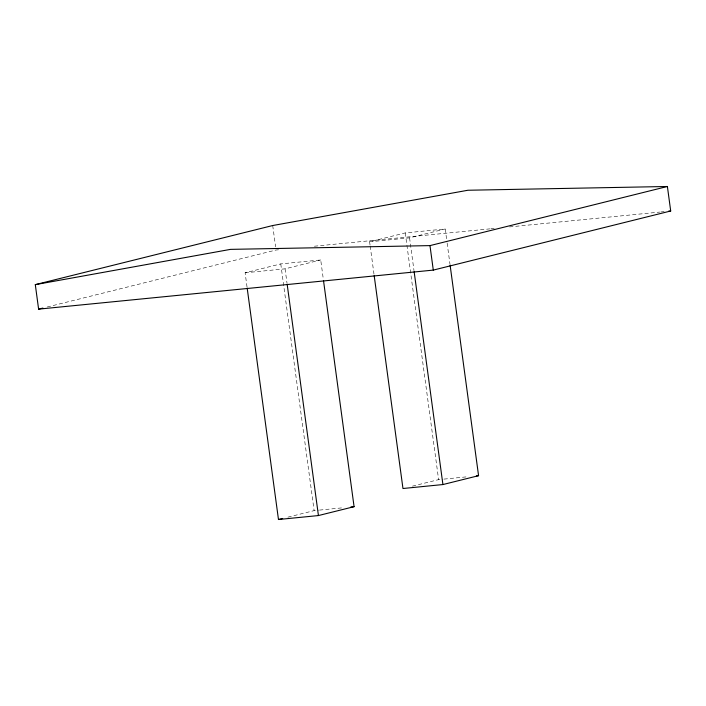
<?xml version="1.0" encoding="UTF-8"?>
<svg xmlns="http://www.w3.org/2000/svg" width="706" height="706" viewBox="0 0 706 706"><rect width="100%" height="100%" fill="white"/><g stroke="black" fill="none" stroke-linecap="round" stroke-linejoin="round"><path stroke-width="0.53" stroke-dasharray="3.53 2.65" d="M47.17 307.004L276.02 250.021L279.311 249.703M247.029 286.98L245.114 272.79L280.767 263.912L320.718 259.958L323.374 279.611M370.05 245.07L369.609 241.796L405.253 232.918L445.212 228.965L446.986 242.061M245.114 272.79L285.074 268.836L320.718 259.958M369.609 241.796L409.568 237.843L445.212 228.965M287.907 517.154L314.126 510.632L318.441 510.2M412.401 486.16L438.611 479.63L442.936 479.206M314.391 246.226L489.805 228.876M490.899 228.77L494.191 228.444M509.538 226.926L659.739 212.074M660.834 211.959L664.125 211.641M444.012 479.1L467.769 476.744M319.518 510.094L342.198 507.852M447.136 243.155L449.934 263.894M409.568 237.843L413.99 270.592M405.253 232.918L438.611 479.63M370.2 246.156L374.039 274.546M285.074 268.836L286.989 283.027M280.767 263.912L314.126 510.632M272.71 225.532L275.587 246.826"/><path stroke-width="1.06" d="M35.3 284.642L272.71 225.532L467.919 190.249L667.391 186.49L670.7 210.988L433.29 270.098L38.609 309.14L35.3 284.642L230.509 249.368L429.98 245.609L667.391 186.49M38.609 309.14L42.889 308.072M247.179 288.074L278.473 519.51L282.665 518.46M278.473 519.51L318.432 515.557L354.077 506.679L323.524 280.706M374.18 275.631L402.967 488.508L442.918 484.554L478.571 475.676L450.084 264.988M668.511 211.2L670.7 210.988M476.409 475.897L478.571 475.676M350.838 506.996L354.077 506.679M429.98 245.609L433.29 270.098M414.14 271.678L442.918 484.554M287.139 284.121L318.432 515.557"/></g></svg>
